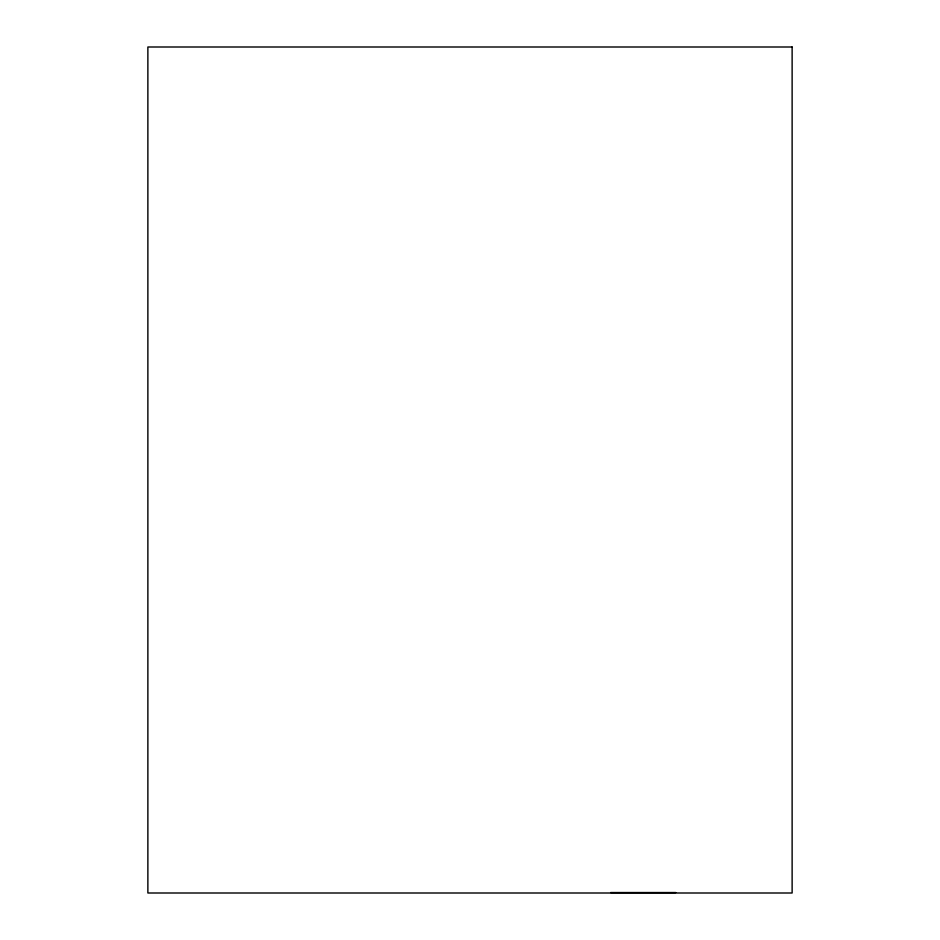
<?xml version="1.0" encoding="UTF-8"?>
<svg xmlns="http://www.w3.org/2000/svg" width="940" height="940" viewBox="0 0 940 940"><rect width="100%" height="100%" fill="white"/><g stroke="black" fill="none" stroke-linecap="round" stroke-linejoin="round"><path stroke-width="1.41" d="M610.636 892.542L675.719 892.542M792.126 47L147.874 47L147.874 893L792.126 893L792.126 47"/></g></svg>
